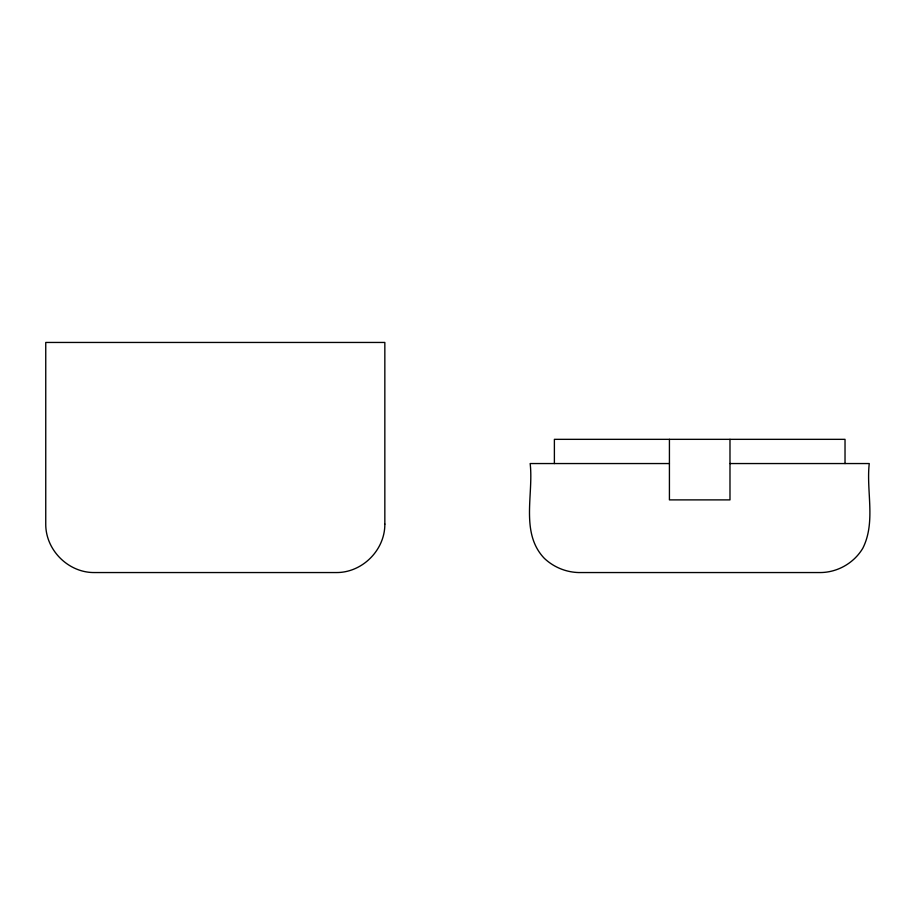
<?xml version="1.0" encoding="UTF-8"?>
<svg xmlns="http://www.w3.org/2000/svg" width="915" height="915" viewBox="0 0 915 915"><rect width="100%" height="100%" fill="white"/><g stroke="black" fill="none" stroke-linecap="round" stroke-linejoin="round"><path stroke-width="1.37" d="M669.425 463.55L530.162 463.55C533.765 494.523 520.052 532.988 544.345 558.356C553.644 567.14 565.825 572.184 578.6 572.55L820.812 572.55C837.865 572.264 853.981 562.954 862.765 548.325C876.01 522.179 866.116 491.447 869.25 463.55L729.987 463.55M845.025 463.55L845.025 439.337L554.387 439.337L554.387 463.55M729.987 439.337L729.987 499.887L669.425 499.887L669.425 439.337M384.838 524.112C384.998 550.029 362.329 572.71 336.4 572.55L94.188 572.55C68.27 572.71 45.59 550.029 45.75 524.112L45.75 342.45L384.838 342.45L384.838 524.112"/></g></svg>
